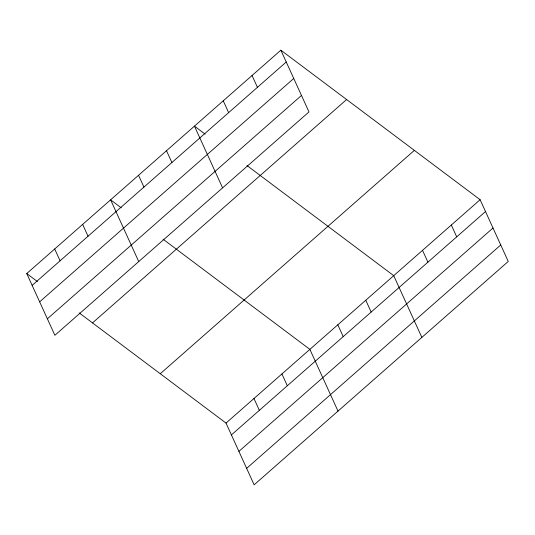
<?xml version="1.0" encoding="UTF-8"?>
<svg xmlns="http://www.w3.org/2000/svg" width="535" height="535" viewBox="0 0 535 535"><rect width="100%" height="100%" fill="white"/><g stroke="black" fill="none" stroke-linecap="round" stroke-linejoin="round"><path stroke-width="0.8" d="M280.855 50.183L308.983 111.915L54.884 335.284L26.75 273.552L280.855 50.183L480.116 199.715L508.25 261.448L254.145 484.817L226.017 423.085L79.22 312.928M32.14 285.376L286.238 62.006M39.643 301.84L293.748 78.478M47.374 318.813L301.479 95.444M92.508 322.899L346.613 99.53M160.259 373.738L414.358 150.375M226.017 423.085L480.116 199.715M231.401 434.908L485.506 211.539M238.911 451.373L493.009 228.01M246.642 468.346L500.747 244.976M205.086 134.104L194.459 126.133L222.587 187.859M246.929 165.509L393.72 275.665L421.854 337.391M121.231 207.814L110.605 199.843L138.739 261.568M163.075 239.219L309.872 349.375L338 411.101M26.75 273.552L37.376 281.524M451.319 225.034L456.709 236.858M422.523 250.347L427.906 262.17M365.773 300.235L371.156 312.052M252.052 75.502L257.442 87.325M337.819 324.805L343.209 336.629M223.255 100.814L228.646 112.638M281.918 373.945L287.308 385.768M166.505 150.703L171.895 162.52M253.964 398.515L259.355 410.338M138.558 175.273L143.942 187.089M82.651 224.412L88.041 236.236M54.704 248.982L60.087 260.806"/></g></svg>
